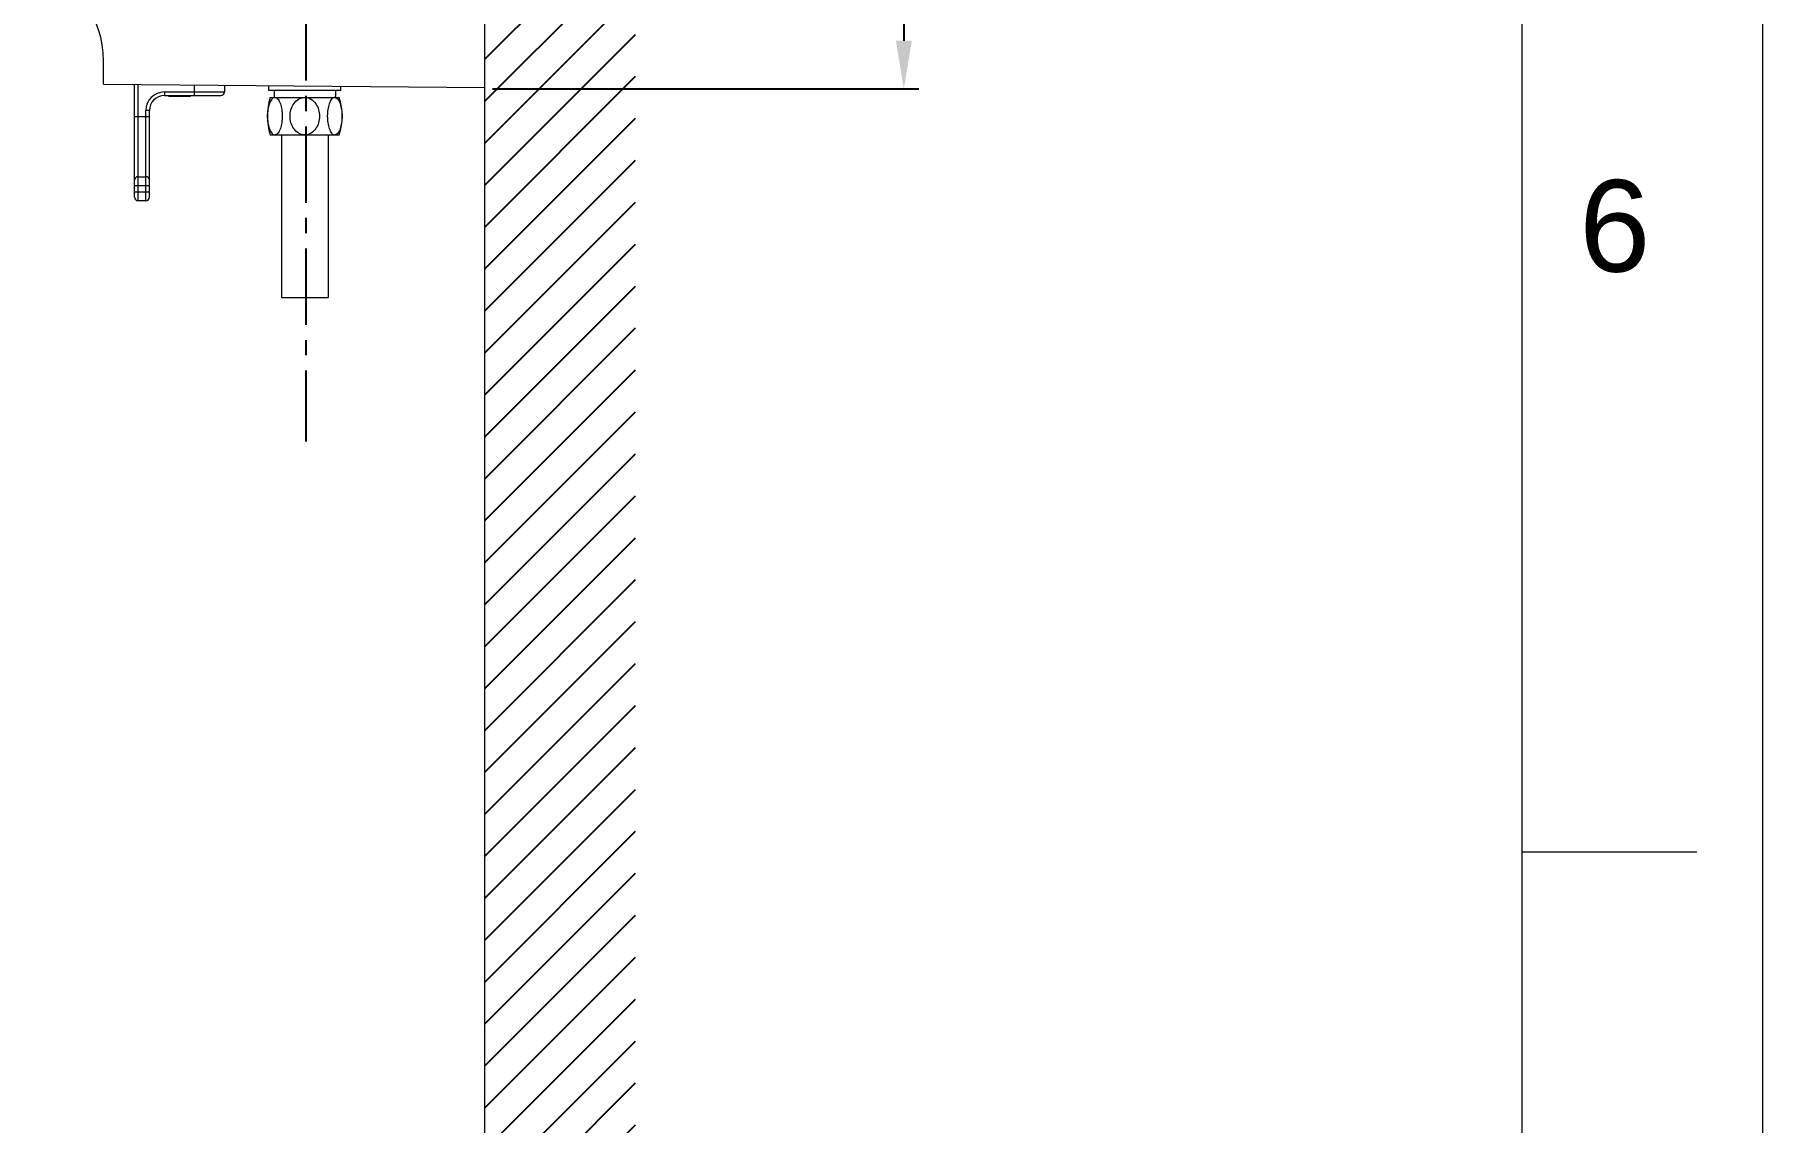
# Model space of a CAD drawing. Header units: millimetres. Extents: x 6110 to 6704, y -2661 to -1821.
# Drawn here: x 6560 to 6703.8, y -2463.3 to -2372.8 of the extents above; entities that cross this region are included whole.
import ezdxf

# ---------------------------------------------------------------- set-up
doc = ezdxf.new("R2010")
doc.units = ezdxf.units.MM
doc.header["$LTSCALE"] = 0.1
doc.linetypes.add('CENTERX2', pattern=[101.6, 63.5, -12.7, 12.7, -12.7])
doc.layers.get('0').update_dxf_attribs({"lineweight": 15})
doc.layers.add('CENTER', color=1, linetype='CENTERX2')
doc.layers.add('hatch', color=2, linetype='Continuous')
doc.layers.add('DIM', color=3, linetype='Continuous', lineweight=9)
doc.styles.get("Standard").update_dxf_attribs({"font": 'arial.ttf'})
doc.dimstyles.new('ISO-25', dxfattribs={"dimtxt": 2.5, "dimasz": 2.5, "dimexe": 1.25, "dimexo": 0.625, "dimtad": 1, "dimlfac": 5, "dimtxsty": 'Standard', "dimcen": 2.5, "dimadec": 0, "dimazin": 0, "dimtfac": 1, "dimtmove": 0, "dimatfit": 3, "dimfxl": 0, "dimarcsym": 0})

# ---------------------------------------------------------------- blocks, each defined once
blk = doc.blocks.new('*D73')
at = {"layer": 'Defpoints', "color": 0}
for p in [(6597.47, -2347.17), (6597.47, -2377.27), (6632.35, -2377.27)]:
    blk.add_point(p, dxfattribs=at)
at = {"layer": 'DIM', "color": 0, "lineweight": -2}
for p, q in [((6598.1, -2347.17), (6633.6, -2347.17)), ((6632.35, -2351.17), (6632.35, -2373.27)), ((6598.09, -2377.27), (6633.6, -2377.27))]:
    blk.add_line(p, q, dxfattribs=at)
at = {"layer": 'DIM', "color": 0}
for points in [[(6631.69, -2351.17), (6633.02, -2351.17), (6632.35, -2347.17)], [(6631.69, -2373.27), (6633.02, -2373.27), (6632.35, -2377.27)]]:
    blk.add_solid(points, dxfattribs=at)
at = {"layer": 'DIM', "color": 0, "insert": (6629.69, -2362.22), "char_height": 4, "attachment_point": 5, "rotation": 90}
blk.add_mtext('120', dxfattribs=at)

msp = doc.modelspace()

# ---------------------------------------------------------------- hatches: boundary and pattern name
at = {"layer": 'hatch'}
h = msp.add_hatch(dxfattribs=at)
h.set_pattern_fill('ANSI31', color=256, scale=0.777568)
h.set_pattern_definition([(45, (5809.2703, -2562.4971), (-1.7456907, 1.7456907), [])])
edge = h.paths.add_edge_path()
edge.add_spline(control_points=[(6597.4753, -2327.6311), (6597.5331, -2327.6451), (6597.6353, -2327.6615), (6597.7761, -2327.6615), (6597.8566, -2327.6514), (6597.8936, -2327.6448)], knot_values=[0, 0, 0, 0, 0.42377523, 0.73221647, 1, 1, 1, 1], degree=3, periodic=0)
edge.add_line((6597.5166, -2327.6369), (6597.9333, -2327.6369))
edge.add_arc((6597.7003, -2326.5693), 1.0927, 280.190547, 282.316356, ccw=False)
edge.add_spline(control_points=[(6597.8936, -2327.6448), (6597.8566, -2327.6514), (6597.7761, -2327.6615), (6597.6353, -2327.6615), (6597.5331, -2327.6451), (6597.4753, -2327.6311)], knot_values=[0, 0, 0, 0, 0.26778353, 0.57622477, 1, 1, 1, 1], degree=3, periodic=0)
edge.add_line((6597.4668, -2327.6762), (6597.4668, -2329.6212))
edge.add_line((6597.4668, -2329.6212), (6597.5166, -2329.6212))
edge.add_spline(control_points=[(6597.8936, -2329.6133), (6597.8566, -2329.6067), (6597.7761, -2329.5966), (6597.6353, -2329.5966), (6597.5331, -2329.613), (6597.4753, -2329.627)], knot_values=[0, 0, 0, 0, 0.26778872, 0.57623461, 1, 1, 1, 1], degree=3, periodic=0)
edge.add_line((6599.0317, -2329.4097), (6599.2169, -2329.4097))
edge.add_ellipse((6599.6335, -2328.629), major_axis=(0, -1), ratio=0.66666667, start_angle=218.682187, end_angle=321.317813, ccw=False)
edge.add_line((6598.6491, -2327.6369), (6597.5166, -2327.6369))
edge.add_spline(control_points=[(6597.4753, -2327.6311), (6597.5331, -2327.6451), (6597.6353, -2327.6615), (6597.7761, -2327.6615), (6597.8566, -2327.6514), (6597.8936, -2327.6448)], knot_values=[0, 0, 0, 0, 0.42377523, 0.73221647, 1, 1, 1, 1], degree=3, periodic=0)
edge.add_arc((6597.7003, -2326.5693), 1.0927, 280.190547, 282.316356)
edge.add_line((6597.9333, -2327.6369), (6605.717, -2327.6369))
edge.add_line((6605.717, -2327.6369), (6605.717, -2329.6212))
edge.add_line((6605.717, -2329.6212), (6597.5166, -2329.6212))
edge.add_spline(control_points=[(6597.8936, -2329.6133), (6597.8566, -2329.6067), (6597.7761, -2329.5966), (6597.6353, -2329.5966), (6597.5331, -2329.613), (6597.4753, -2329.627)], knot_values=[0, 0, 0, 0, 0.26778872, 0.57623461, 1, 1, 1, 1], degree=3, periodic=0)
edge.add_line((6597.4753, -2329.627), (6597.4668, -2329.6291))
edge.add_line((6597.4668, -2329.6291), (6597.4668, -2342.6294))
edge.add_line((6597.4668, -2342.6294), (6597.4753, -2342.6314))
edge.add_spline(control_points=[(6597.4753, -2342.6314), (6597.5331, -2342.6454), (6597.6353, -2342.6618), (6597.7761, -2342.6618), (6597.8566, -2342.6518), (6597.8936, -2342.6451)], knot_values=[0, 0, 0, 0, 0.42377523, 0.73221647, 1, 1, 1, 1], degree=3, periodic=0)
edge.add_line((6597.5166, -2342.6372), (6597.9333, -2342.6372))
edge.add_arc((6597.7003, -2341.5697), 1.0927, 280.190547, 282.316356, ccw=False)
edge.add_spline(control_points=[(6597.8936, -2342.6451), (6597.8566, -2342.6518), (6597.7761, -2342.6618), (6597.6353, -2342.6618), (6597.5331, -2342.6454), (6597.4753, -2342.6314)], knot_values=[0, 0, 0, 0, 0.26778353, 0.57622477, 1, 1, 1, 1], degree=3, periodic=0)
edge.add_line((6597.4668, -2342.6765), (6597.4668, -2344.6216))
edge.add_line((6597.4668, -2344.6216), (6597.5166, -2344.6216))
edge.add_spline(control_points=[(6597.8936, -2344.6136), (6597.8566, -2344.607), (6597.7761, -2344.5969), (6597.6353, -2344.5969), (6597.5331, -2344.6133), (6597.4753, -2344.6273)], knot_values=[0, 0, 0, 0, 0.26778872, 0.57623461, 1, 1, 1, 1], degree=3, periodic=0)
edge.add_line((6599.0317, -2344.41), (6599.2169, -2344.41))
edge.add_ellipse((6599.6335, -2343.6294), major_axis=(0, -1), ratio=0.66666667, start_angle=218.682187, end_angle=321.317813, ccw=False)
edge.add_line((6598.6491, -2342.6372), (6597.5166, -2342.6372))
edge.add_spline(control_points=[(6597.4753, -2342.6314), (6597.5331, -2342.6454), (6597.6353, -2342.6618), (6597.7761, -2342.6618), (6597.8566, -2342.6518), (6597.8936, -2342.6451)], knot_values=[0, 0, 0, 0, 0.42377523, 0.73221647, 1, 1, 1, 1], degree=3, periodic=0)
edge.add_arc((6597.7003, -2341.5697), 1.0927, 280.190547, 282.316356)
edge.add_line((6597.9333, -2342.6372), (6605.717, -2342.6372))
edge.add_line((6605.717, -2342.6372), (6605.717, -2344.6216))
edge.add_line((6605.717, -2344.6216), (6597.5166, -2344.6216))
edge.add_spline(control_points=[(6597.8936, -2344.6136), (6597.8566, -2344.607), (6597.7761, -2344.5969), (6597.6353, -2344.5969), (6597.5331, -2344.6133), (6597.4753, -2344.6273)], knot_values=[0, 0, 0, 0, 0.26778872, 0.57623461, 1, 1, 1, 1], degree=3, periodic=0)
edge.add_line((6597.4753, -2344.6273), (6597.4668, -2344.6294))
edge.add_line((6597.4668, -2344.6294), (6597.4668, -2580.4433))
edge.add_line((6597.4668, -2580.4433), (6610.0143, -2580.4433))
edge.add_line((6610.0143, -2580.4433), (6610.0143, -2004.0771))
edge.add_line((6610.0143, -2004.0771), (6597.4668, -2004.0771))
edge.add_line((6597.4668, -2004.0771), (6597.4668, -2327.629))
edge.add_line((6597.4668, -2327.629), (6597.4753, -2327.6311))

# ---------------------------------------------------------------- linework, layer by layer
at = {"color": 7, "linetype": 'Continuous'}
for p, q in [((6703.8445, -1820.7943), (6703.8445, -2660.7941)), ((6683.8443, -2640.7941), (6683.8443, -1840.7943)), ((6597.4737, -2459.113), (6597.4737, -2347.1671)), ((6565.7237, -2376.89), (6565.7237, -2374.9371)), ((6565.7237, -2376.89), (6597.4737, -2377.1671)), ((6568.2862, -2386.2921), (6568.2862, -2376.9124)), ((6568.5862, -2376.915), (6568.5862, -2386.5921)), ((6570.7862, -2377.5421), (6570.7862, -2377.8421)), ((6570.7862, -2377.5421), (6575.7862, -2377.5421)), ((6570.7862, -2377.8421), (6575.4862, -2377.8421)), ((6571.1633, -2377.8995), (6572.9091, -2377.8995)), ((6573.2862, -2377.8421), (6573.2862, -2376.956)), ((6575.7862, -2376.9778), (6575.7862, -2377.5421)), ((6579.4737, -2377.4061), (6579.4737, -2377.01)), ((6585.4737, -2377.4061), (6579.4737, -2377.4061)), ((6579.5987, -2377.9922), (6585.3487, -2377.9922)), ((6579.9112, -2377.4061), (6579.9112, -2377.9922)), ((6585.0362, -2377.4061), (6585.0362, -2377.9922)), ((6585.4737, -2377.4061), (6585.4737, -2377.0624)), ((6568.2862, -2379.5921), (6569.5362, -2379.5921)), ((6569.2362, -2386.5921), (6569.2362, -2379.0921)), ((6569.5362, -2379.0921), (6569.2362, -2379.0921)), ((6569.5362, -2386.2921), (6569.5362, -2379.0921)), ((6579.5987, -2381.1172), (6585.3487, -2381.1172)), ((6580.5362, -2381.1172), (6580.5362, -2394.6565)), ((6584.4112, -2381.1172), (6584.4112, -2394.6565)), ((6569.5362, -2385.3421), (6568.2862, -2385.3421)), ((6568.5862, -2384.5921), (6569.2362, -2384.5921)), ((6568.2862, -2385.8421), (6569.5362, -2385.8421)), ((6569.2362, -2386.5921), (6568.5862, -2386.5921)), ((6580.5362, -2394.6565), (6584.4112, -2394.6565)), ((6683.8444, -2440.7943), (6698.3804, -2440.7943))]:
    msp.add_line(p, q, dxfattribs=at)
msp.add_line((6597.4668, -2580.4433), (6597.4668, -2003.4667))
for centre, radius, start, end in [((6557.5987, -2374.9371), 8.125, 0, 73.003866), ((6570.7862, -2379.0921), 1.55, 90, 180), ((6570.7862, -2379.0921), 1.25, 90, 180), ((6571.1633, -2377.8495), 0.05, 171.472168, 270), ((6572.9091, -2377.8495), 0.05, 270, 8.527832), ((6575.4862, -2377.5421), 0.3, 270, 0), ((6584.3565, -2379.5547), 5.0078, 161.819446, 198.180554), ((6580.5909, -2379.5547), 5.0078, 341.819446, 18.180554), ((6568.5862, -2384.8921), 0.3, 90, 180), ((6569.2362, -2384.8921), 0.3, 0, 90), ((6568.5862, -2386.2921), 0.3, 180, 270), ((6569.2362, -2386.2921), 0.3, 270, 0)]:
    msp.add_arc(centre, radius, start, end, dxfattribs=at)
for points, knots in [([(6579.9839, -2377.9922), (6579.9369, -2377.9922), (6579.8338, -2378.0262), (6579.7106, -2378.1466), (6579.606, -2378.316), (6579.5203, -2378.5244), (6579.4536, -2378.7606), (6579.3896, -2379.1053), (6579.3593, -2379.5547), (6579.3896, -2380.0041), (6579.4536, -2380.3489), (6579.5203, -2380.585), (6579.606, -2380.7934), (6579.7106, -2380.9628), (6579.8338, -2381.0832), (6579.9369, -2381.1172), (6579.9839, -2381.1172)], [0, 0, 0, 0, 0.03946057, 0.08629926, 0.14221888, 0.20577446, 0.27496576, 0.3480245, 0.49999993, 0.65197536, 0.72503418, 0.79422551, 0.85778108, 0.91370071, 0.96053941, 1, 1, 1, 1]), ([(6579.9839, -2377.9922), (6580.0309, -2377.9922), (6580.134, -2378.0262), (6580.2572, -2378.1466), (6580.3618, -2378.316), (6580.4475, -2378.5244), (6580.5142, -2378.7605), (6580.5782, -2379.1052), (6580.6084, -2379.5546), (6580.5782, -2380.004), (6580.5142, -2380.3488), (6580.4475, -2380.585), (6580.3618, -2380.7934), (6580.2572, -2380.9628), (6580.134, -2381.0832), (6580.0309, -2381.1172), (6579.9839, -2381.1172)], [0, 0, 0, 0, 0.03946297, 0.08630054, 0.14221316, 0.20575894, 0.27493952, 0.34799176, 0.49996863, 0.65195022, 0.72501232, 0.79420859, 0.85776993, 0.913694, 0.9605368, 1, 1, 1, 1]), ([(6582.4737, -2381.1172), (6582.3825, -2381.1172), (6582.1991, -2381.0901), (6581.8639, -2380.9388), (6581.5313, -2380.6071), (6581.3001, -2380.1033), (6581.2234, -2379.5547), (6581.3001, -2379.0062), (6581.5313, -2378.5023), (6581.8639, -2378.1706), (6582.1991, -2378.0193), (6582.3825, -2377.9922), (6582.4737, -2377.9922)], [0, 0, 0, 0, 0.06259092, 0.12520918, 0.2498688, 0.37487562, 0.50000096, 0.62512504, 0.75013208, 0.87479239, 0.93740831, 1, 1, 1, 1]), ([(6582.4737, -2377.9922), (6582.5649, -2377.9922), (6582.7483, -2378.0193), (6583.0835, -2378.1706), (6583.4161, -2378.5023), (6583.6474, -2379.0062), (6583.724, -2379.5547), (6583.6474, -2380.1033), (6583.4161, -2380.6071), (6583.0835, -2380.9388), (6582.7483, -2381.0901), (6582.5649, -2381.1172), (6582.4737, -2381.1172)], [0, 0, 0, 0, 0.06259107, 0.12521037, 0.24987276, 0.37487889, 0.50000255, 0.62512565, 0.75013269, 0.8747927, 0.93740856, 1, 1, 1, 1]), ([(6584.9637, -2377.9922), (6584.9167, -2377.9922), (6584.8136, -2378.0261), (6584.6903, -2378.1465), (6584.5857, -2378.3159), (6584.5, -2378.5242), (6584.4333, -2378.7604), (6584.3692, -2379.1051), (6584.339, -2379.5546), (6584.3692, -2380.004), (6584.4332, -2380.3488), (6584.4999, -2380.585), (6584.5856, -2380.7934), (6584.6902, -2380.9628), (6584.8135, -2381.0832), (6584.9166, -2381.1172), (6584.9635, -2381.1172)], [0, 0, 0, 0, 0.03945881, 0.08628982, 0.14220315, 0.20575479, 0.27494422, 0.3480027, 0.49998051, 0.65196062, 0.7250223, 0.79421667, 0.85777528, 0.91369764, 0.96053834, 1, 1, 1, 1]), ([(6584.9637, -2377.9922), (6585.0107, -2377.9923), (6585.1138, -2378.0263), (6585.237, -2378.1468), (6585.3415, -2378.3162), (6585.4272, -2378.5246), (6585.4939, -2378.7608), (6585.5579, -2379.1055), (6585.5881, -2379.5549), (6585.5579, -2380.0042), (6585.4938, -2380.3489), (6585.4271, -2380.5851), (6585.3414, -2380.7934), (6585.2369, -2380.9628), (6585.1136, -2381.0832), (6585.0105, -2381.1172), (6584.9635, -2381.1172)], [0, 0, 0, 0, 0.03946591, 0.08631159, 0.14223828, 0.20579852, 0.2749912, 0.34804839, 0.50002012, 0.65198867, 0.72504323, 0.7942319, 0.85778631, 0.913704, 0.9605407, 1, 1, 1, 1])]:
    msp.add_open_spline(points, degree=3, knots=knots, dxfattribs=at)
at = {"layer": 'CENTER'}
msp.add_line((6582.5644, -2065.446), (6582.5644, -2406.6302), dxfattribs=at)

# ---------------------------------------------------------------- texts
at = {"insert": (6691.5497, -2388.7358), "char_height": 7.6238, "attachment_point": 5}
msp.add_mtext_dynamic_manual_height_columns('6', width=50, gutter_width=12.5, heights=[0], dxfattribs=at)

# ---------------------------------------------------------------- dimensions: what is measured, and where the dimension line sits
at = {"layer": 'DIM'}
dim = msp.add_linear_dim(base=(6632.3533, -2377.265), p1=(6597.4737, -2347.1671), p2=(6597.4668, -2377.265), angle=90, text='120', dimstyle='ISO-25', override={"dimtxt": 4, "dimasz": 4, "dimlfac": 4, "dimadec": 1, "dimfxl": 1.25}, dxfattribs=at)
dim.commit()
dim.dimension.update_dxf_attribs({"geometry": '*D73', "text_midpoint": (6629.686, -2362.2161)})

doc.saveas('drawing.dxf')
